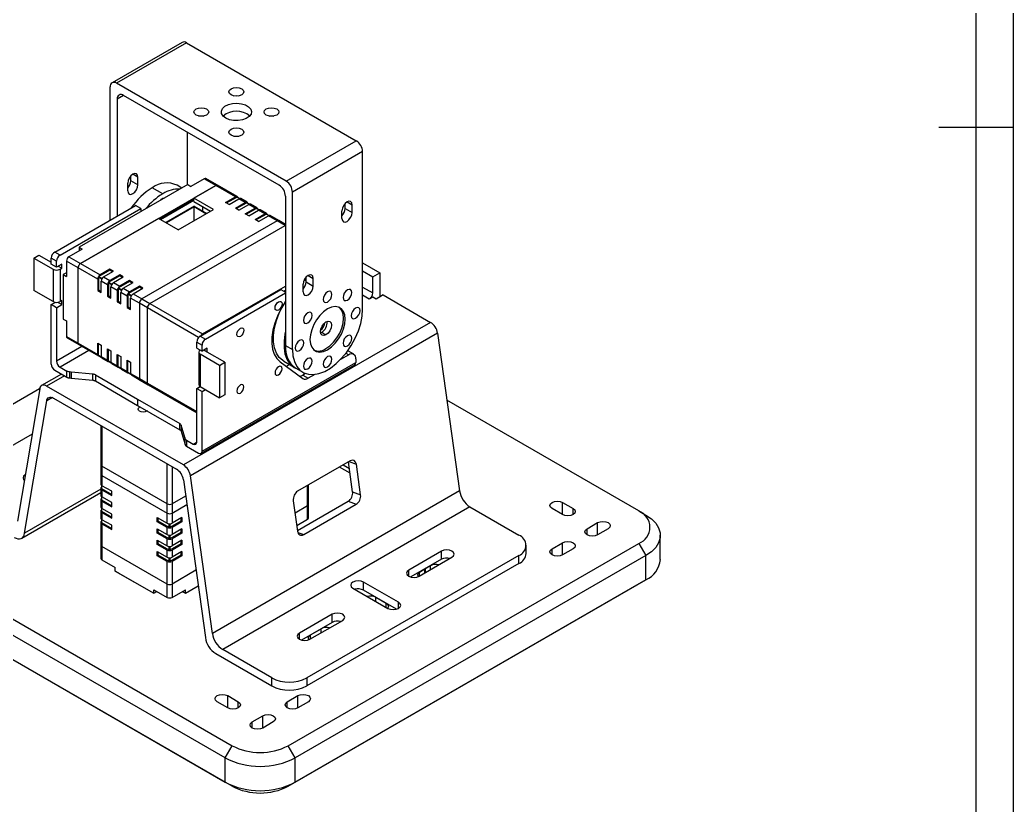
# Model space of a CAD drawing. Header units: inches. Extents: x -38 to 592, y -8 to 438.
# Drawn here: x 392.2 to 592.5, y 78.5 to 236.9 of the extents above; entities that cross this region are included whole.
import ezdxf

# ---------------------------------------------------------------- set-up
doc = ezdxf.new("R2010")
doc.units = ezdxf.units.IN
doc.header["$LTSCALE"] = 1.5
doc.header["$MEASUREMENT"] = 0
for name, color, linetype in [('1轮廓实线层', 7, 'Continuous'), ('2细线层', 4, 'Continuous'), ('图框层', 7, 'Continuous')]:
    doc.layers.add(name, color=color, linetype=linetype)

# ---------------------------------------------------------------- blocks, each defined once
blk = doc.blocks.new('ZwmFrameMain_A3^_^无分区图框^_^landscape')
at = {"layer": '1轮廓实线层'}
for p, q in [((390, 287), (390, 0)), ((395, 143.5), (385, 143.5))]:
    blk.add_line(p, q, dxfattribs=at)
at = {"layer": '2细线层'}
blk.add_line((395, 292), (395, -5), dxfattribs=at)

msp = doc.modelspace()

# ---------------------------------------------------------------- linework, layer by layer
at = {"color": 7, "linetype": 'Continuous', "lineweight": 25}
for p, q in [((424.908, 232.406), (410.763, 224.241)), ((425.808, 232.317), (411.663, 224.152)), ((425.808, 232.317), (460.032, 212.56)), ((410.39, 196.558), (410.39, 223.417)), ((445.887, 204.395), (411.663, 224.152)), ((411.805, 220.967), (411.805, 197.375)), ((444.473, 203.578), (413.077, 221.702)), ((425.949, 203.658), (425.949, 214.272)), ((445.887, 204.395), (460.032, 212.56)), ((461.305, 210.356), (447.16, 202.19)), ((461.305, 178.593), (461.305, 210.356)), ((414.562, 204.473), (414.562, 205.487)), ((415.976, 203.656), (414.562, 204.473)), ((415.976, 203.656), (415.976, 205.208)), ((429.36, 204.892), (426.673, 203.341)), ((431.693, 203.545), (429.36, 204.892)), ((432.043, 203.579), (429.71, 204.927)), ((426.036, 203.708), (404.116, 191.054)), ((404.399, 187.788), (431.693, 203.545)), ((413.926, 202.472), (413.926, 204.024)), ((420.998, 201.861), (418.877, 203.086)), ((424.846, 203.021), (423.876, 203.581)), ((426.036, 203.708), (426.673, 203.341)), ((431.693, 203.545), (427.236, 200.972)), ((435.653, 201.259), (431.693, 203.545)), ((436.003, 201.294), (432.043, 203.579)), ((427.236, 200.718), (420.385, 196.763)), ((420.527, 196.681), (427.236, 200.555)), ((431.196, 198.686), (427.236, 200.972)), ((427.236, 200.31), (427.236, 200.972)), ((433.673, 200.116), (435.653, 201.259)), ((433.85, 200.014), (435.9, 201.198)), ((434.38, 199.708), (436.36, 200.851)), ((436.473, 200.901), (435.95, 201.203)), ((437.633, 200.116), (436.36, 200.851)), ((437.983, 200.151), (436.71, 200.885)), ((445.746, 201.374), (445.746, 171.244)), ((447.16, 170.427), (447.16, 202.19)), ((399.213, 190.106), (415.476, 199.494)), ((400.274, 189.493), (416.537, 198.882)), ((416.537, 198.882), (415.476, 199.494)), ((416.537, 198.882), (416.537, 198.224)), ((427.342, 199.357), (421.617, 196.052)), ((427.342, 199.194), (421.758, 195.97)), ((424.125, 194.604), (431.196, 198.686)), ((427.236, 200.31), (430.623, 198.355)), ((427.342, 199.357), (429.851, 197.909)), ((429.709, 197.828), (427.342, 199.194)), ((427.342, 196.461), (427.342, 199.194)), ((429.077, 198.356), (429.077, 199.247)), ((434.38, 199.708), (433.673, 200.116)), ((435.653, 198.973), (437.633, 200.116)), ((436.36, 198.565), (435.653, 198.973)), ((435.83, 198.871), (437.88, 200.055)), ((436.36, 198.565), (438.34, 199.708)), ((437.633, 197.83), (439.613, 198.973)), ((437.81, 197.728), (439.86, 198.912)), ((438.453, 199.758), (437.93, 200.06)), ((439.613, 198.973), (438.34, 199.708)), ((438.34, 197.422), (440.32, 198.565)), ((439.963, 199.008), (438.69, 199.742)), ((440.433, 198.615), (439.91, 198.917)), ((441.593, 197.83), (440.32, 198.565)), ((441.943, 197.865), (440.67, 198.599)), ((457.133, 196.883), (457.133, 198.435)), ((457.769, 198.883), (457.769, 199.897)), ((457.769, 198.883), (459.183, 198.067)), ((459.183, 198.067), (459.183, 199.618)), ((420.165, 196.89), (404.399, 187.788)), ((444.068, 196.401), (416.773, 180.645)), ((424.125, 194.604), (420.165, 196.89)), ((438.34, 197.422), (437.633, 197.83)), ((439.613, 196.687), (441.593, 197.83)), ((440.32, 196.279), (439.613, 196.687)), ((439.79, 196.585), (441.84, 197.769)), ((440.32, 196.279), (442.3, 197.422)), ((442.413, 197.472), (441.89, 197.774)), ((444.068, 196.401), (442.3, 197.422)), ((444.418, 196.436), (442.65, 197.456)), ((445.694, 195.462), (444.068, 196.401)), ((445.746, 195.669), (444.418, 196.436)), ((418.4, 179.706), (445.694, 195.462)), ((445.694, 195.462), (445.746, 195.489)), ((404.752, 190.686), (402.065, 189.135)), ((404.116, 191.054), (404.752, 190.686)), ((404.116, 191.054), (404.116, 190.319)), ((394.97, 188.881), (396.031, 189.493)), ((394.97, 188.881), (398.859, 186.636)), ((394.97, 188.881), (394.97, 182.348)), ((396.031, 189.493), (398.506, 188.064)), ((399.566, 188.269), (398.506, 188.881)), ((398.506, 187.656), (398.506, 188.881)), ((400.274, 189.493), (399.213, 190.106)), ((402.065, 189.135), (404.399, 187.788)), ((399.566, 187.044), (398.506, 187.656)), ((398.859, 186.636), (398.859, 180.103)), ((399.566, 187.044), (399.566, 188.269)), ((400.627, 187.656), (399.566, 187.044)), ((399.92, 187.248), (400.627, 186.84)), ((400.274, 186.636), (400.627, 186.84)), ((400.274, 186.636), (400.274, 180.103)), ((400.627, 186.84), (400.627, 187.656)), ((403.904, 186.931), (401.57, 188.278)), ((401.57, 188.278), (401.57, 185.175)), ((403.904, 171.743), (403.904, 186.931)), ((407.864, 184.645), (403.904, 186.931)), ((404.399, 187.788), (408.359, 185.502)), ((410.339, 186.441), (408.111, 185.155)), ((410.339, 186.645), (408.359, 185.502)), ((411.046, 186.237), (410.339, 186.645)), ((410.339, 186.441), (410.339, 186.645)), ((410.869, 186.135), (410.339, 186.441)), ((461.305, 187.918), (464.748, 185.931)), ((401.57, 185.91), (400.934, 185.542)), ((400.934, 185.542), (400.934, 176.56)), ((400.934, 185.542), (401.57, 185.175)), ((407.864, 184.645), (407.864, 182.359)), ((408.04, 185.033), (408.04, 182.461)), ((409.066, 185.094), (411.046, 186.237)), ((409.066, 185.094), (410.339, 184.359)), ((412.318, 185.298), (410.091, 184.012)), ((412.318, 185.502), (410.339, 184.359)), ((411.046, 183.951), (413.026, 185.094)), ((413.026, 185.094), (412.318, 185.502)), ((412.318, 185.298), (412.318, 185.502)), ((412.849, 184.992), (412.318, 185.298)), ((414.298, 184.359), (412.318, 183.216)), ((415.005, 183.951), (414.298, 184.359)), ((414.298, 184.155), (414.298, 184.359)), ((449.411, 184.265), (449.918, 184.617)), ((449.599, 184.654), (449.918, 184.838)), ((449.918, 184.062), (449.918, 185.077)), ((451.332, 183.246), (451.332, 184.797)), ((461.305, 186.286), (463.334, 185.114)), ((463.334, 185.114), (464.748, 185.931)), ((463.334, 181.848), (463.334, 185.114)), ((464.748, 185.931), (464.748, 181.032)), ((398.859, 180.103), (394.97, 182.348)), ((408.04, 182.461), (407.864, 182.359)), ((407.864, 182.359), (408.571, 181.95)), ((408.04, 182.461), (408.571, 182.154)), ((408.571, 181.95), (408.571, 184.237)), ((409.844, 183.502), (408.571, 184.237)), ((409.844, 183.502), (409.844, 181.216)), ((410.02, 183.89), (410.02, 181.318)), ((410.551, 180.807), (410.551, 183.094)), ((411.823, 182.359), (410.551, 183.094)), ((411.046, 183.951), (412.318, 183.216)), ((411.823, 182.359), (411.823, 180.073)), ((412, 182.747), (412, 180.175)), ((414.298, 184.155), (412.071, 182.869)), ((413.026, 182.808), (415.005, 183.951)), ((413.026, 182.808), (414.298, 182.073)), ((416.278, 183.012), (414.051, 181.726)), ((414.829, 183.849), (414.298, 184.155)), ((416.278, 183.216), (414.298, 182.073)), ((415.005, 181.665), (416.985, 182.808)), ((416.985, 182.808), (416.278, 183.216)), ((416.278, 183.012), (416.278, 183.216)), ((416.809, 182.706), (416.278, 183.012)), ((428.558, 173.165), (444.821, 182.554)), ((429.006, 173.583), (445.746, 183.246)), ((444.821, 182.554), (445.746, 182.02)), ((445.391, 182.225), (445.746, 182.43)), ((449.281, 182.062), (449.281, 183.614)), ((449.918, 184.062), (451.332, 183.246)), ((400.627, 180.307), (400.274, 180.103)), ((400.627, 179.491), (400.627, 180.307)), ((410.02, 181.318), (409.844, 181.216)), ((409.844, 181.216), (410.551, 180.807)), ((410.02, 181.318), (410.551, 181.011)), ((412.531, 179.664), (412.531, 181.951)), ((413.803, 181.216), (412.531, 181.951)), ((413.803, 181.216), (413.803, 178.93)), ((413.98, 181.604), (413.98, 179.032)), ((416.278, 179.787), (414.51, 180.808)), ((414.51, 178.521), (414.51, 180.808)), ((415.005, 181.665), (416.773, 180.645)), ((416.773, 180.645), (418.4, 179.706)), ((429.618, 172.553), (445.746, 181.863)), ((463.334, 181.032), (462.627, 180.623)), ((464.041, 180.623), (463.334, 181.032)), ((465.455, 181.44), (464.041, 180.623)), ((465.455, 181.44), (475.014, 175.921)), ((398.506, 179.491), (399.308, 179.954)), ((399.566, 178.878), (398.506, 179.491)), ((398.506, 167.488), (398.506, 179.491)), ((399.566, 178.878), (400.627, 179.491)), ((399.566, 178.878), (399.566, 168.1)), ((400.627, 179.491), (399.825, 179.954)), ((412, 180.175), (411.823, 180.073)), ((411.823, 180.073), (412.531, 179.664)), ((412, 180.175), (412.531, 179.869)), ((413.98, 179.032), (413.803, 178.93)), ((413.803, 178.93), (414.51, 178.521)), ((413.98, 179.032), (414.51, 178.726)), ((417.905, 178.848), (416.278, 179.787)), ((416.278, 179.787), (416.278, 164.6)), ((417.905, 163.661), (417.905, 178.848)), ((418.4, 179.706), (429.006, 173.583)), ((400.934, 176.56), (401.57, 176.193)), ((401.57, 176.193), (401.57, 173.09)), ((475.014, 175.921), (425.163, 147.143)), ((401.57, 173.09), (403.904, 171.743)), ((401.715, 172.77), (404.049, 171.423)), ((476.407, 173.766), (426.556, 144.988)), ((428.558, 173.165), (429.618, 172.553)), ((453.03, 173.897), (452.805, 173.794)), ((453.914, 173.387), (453.03, 173.897)), ((476.407, 173.766), (480.849, 141.918)), ((403.904, 171.743), (407.864, 169.457)), ((404.049, 171.423), (408.009, 169.137)), ((407.864, 171.744), (408.571, 171.335)), ((407.864, 169.457), (407.864, 171.744)), ((408.04, 169.273), (408.04, 171.641)), ((408.571, 171.335), (408.571, 169.049)), ((409.844, 170.601), (410.551, 170.192)), ((409.844, 168.314), (409.844, 170.601)), ((410.02, 168.13), (410.02, 170.498)), ((427.851, 171.941), (428.911, 171.328)), ((427.851, 170.716), (427.851, 171.941)), ((427.851, 170.716), (428.911, 170.103)), ((428.511, 170.279), (428.511, 170.334)), ((428.558, 170.307), (428.558, 170.307)), ((428.911, 170.103), (428.911, 171.328)), ((429.972, 170.716), (428.911, 170.103)), ((429.972, 169.899), (429.265, 170.307)), ((429.972, 169.899), (429.972, 170.716)), ((445.746, 171.244), (447.16, 170.427)), ((408.061, 169.228), (408.584, 168.926)), ((408.571, 169.049), (409.844, 168.314)), ((408.716, 168.729), (409.989, 167.994)), ((410.551, 170.192), (410.551, 167.906)), ((411.823, 169.458), (412.531, 169.049)), ((411.823, 167.171), (411.823, 169.458)), ((412, 166.988), (412, 169.356)), ((412.531, 169.049), (412.531, 166.763)), ((413.803, 168.315), (414.51, 167.906)), ((413.803, 166.028), (413.803, 168.315)), ((428.265, 169.899), (428.265, 163.367)), ((428.558, 169.491), (428.558, 162.959)), ((432.447, 167.246), (428.558, 169.491)), ((433.507, 167.858), (429.972, 169.899)), ((458.505, 169.377), (456.823, 168.406)), ((458.444, 170.088), (458.284, 170.155)), ((459.504, 169.476), (458.444, 170.088)), ((459.919, 168.56), (459.919, 167.835)), ((400.274, 166.875), (401.647, 166.082)), ((410.041, 168.085), (410.564, 167.783)), ((410.551, 167.906), (411.823, 167.171)), ((410.696, 167.586), (411.968, 166.851)), ((412.021, 166.942), (412.544, 166.64)), ((412.531, 166.763), (413.803, 166.028)), ((412.676, 166.443), (413.948, 165.708)), ((413.98, 165.845), (413.98, 168.213)), ((414.51, 167.906), (414.51, 165.62)), ((428.704, 149.477), (459.712, 167.377)), ((428.911, 149.935), (459.919, 167.835)), ((432.447, 167.246), (433.507, 167.858)), ((432.447, 167.246), (432.447, 160.714)), ((433.507, 167.858), (433.507, 161.326)), ((444.651, 167.987), (449.225, 164.579)), ((445.379, 168.074), (447.5, 166.85)), ((446.566, 167.389), (445.939, 167.027)), ((446.566, 167.389), (445.939, 167.027)), ((447.818, 166.664), (449.232, 165.848)), ((400.559, 165.486), (396.559, 163.177)), ((399.213, 166.263), (401.647, 164.858)), ((401.647, 164.858), (401.647, 166.082)), ((402.549, 165.887), (402.191, 165.921)), ((402.191, 165.921), (402.191, 164.696)), ((402.191, 164.696), (402.549, 164.662)), ((406.868, 165.475), (402.549, 165.887)), ((402.549, 165.887), (402.549, 164.662)), ((402.549, 164.662), (406.868, 164.25)), ((406.868, 164.25), (406.868, 165.475)), ((407.412, 165.314), (415.925, 160.399)), ((407.412, 165.314), (407.412, 164.089)), ((414.001, 165.799), (414.524, 165.497)), ((414.51, 165.62), (416.278, 164.6)), ((414.655, 165.3), (416.423, 164.279)), ((416.278, 164.6), (417.905, 163.661)), ((416.423, 164.279), (418.05, 163.34)), ((449.811, 165.583), (449.229, 165.247)), ((449.229, 165.247), (450.29, 164.635)), ((451.642, 165.415), (450.29, 164.635)), ((396.163, 162.512), (358.866, 140.981)), ((396.166, 162.531), (391.724, 135.812)), ((425.163, 147.143), (397.559, 163.078)), ((407.412, 164.089), (415.925, 159.174)), ((418.05, 163.34), (427.851, 157.682)), ((427.851, 162.55), (428.558, 162.959)), ((427.851, 162.55), (428.911, 161.938)), ((427.851, 151.772), (427.851, 162.55)), ((428.511, 162.932), (428.511, 162.987)), ((428.558, 162.959), (432.447, 160.714)), ((428.911, 161.938), (429.619, 162.346)), ((398.974, 160.629), (423.749, 146.326)), ((415.925, 160.399), (424.438, 155.485)), ((415.925, 160.399), (415.925, 159.174)), ((428.911, 149.935), (428.911, 161.938)), ((433.507, 161.326), (432.447, 160.714)), ((393.139, 133.363), (397.581, 160.082)), ((415.925, 159.174), (424.438, 154.26)), ((416.325, 158.834), (416.426, 158.885)), ((517.002, 137.863), (478.299, 160.206)), ((408.519, 155.119), (408.519, 147.177)), ((424.438, 154.26), (424.438, 155.485)), ((425.431, 152.677), (424.718, 155.17)), ((424.718, 155.17), (424.718, 153.946)), ((394.645, 153.38), (379.748, 144.781)), ((424.718, 153.946), (425.431, 151.452)), ((425.491, 152.471), (425.431, 152.677)), ((425.431, 152.677), (425.431, 151.452)), ((425.491, 151.246), (425.491, 152.471)), ((425.431, 151.452), (425.491, 151.246)), ((425.77, 152.157), (425.77, 150.932)), ((425.77, 152.157), (427.144, 151.364)), ((425.77, 150.932), (428.204, 149.527)), ((408.519, 147.177), (408.519, 145.299)), ((421.876, 139.299), (408.724, 146.891)), ((408.724, 146.891), (408.724, 145.013)), ((458.802, 147.976), (448.196, 141.853)), ((458.765, 145.504), (456.642, 146.73)), ((458.641, 146.392), (457.35, 147.138)), ((459.289, 141.748), (458.449, 147.772)), ((460.9, 141.153), (460.046, 147.277)), ((393.28, 145.167), (393.251, 145.15)), ((408.519, 145.299), (408.519, 143.258)), ((408.724, 145.013), (421.876, 137.421)), ((408.724, 145.013), (408.724, 142.972)), ((430.998, 113.14), (426.556, 144.988)), ((408.519, 142.441), (408.519, 140.971)), ((408.624, 143.045), (408.624, 142.441)), ((408.653, 142.4), (410.704, 141.216)), ((410.704, 141.829), (408.724, 142.972)), ((425.142, 144.171), (429.584, 112.323)), ((450.365, 139.174), (450.365, 143.106)), ((392.549, 132.393), (408.519, 141.613)), ((408.624, 140.758), (408.624, 140.155)), ((408.724, 142.155), (408.724, 140.686)), ((408.724, 142.155), (410.704, 141.012)), ((410.704, 139.543), (408.724, 140.686)), ((410.704, 141.012), (410.704, 141.829)), ((425.601, 140.878), (422.866, 139.299)), ((480.849, 141.918), (430.998, 113.14)), ((459.289, 141.748), (460.9, 141.153)), ((408.519, 140.155), (408.519, 138.685)), ((408.624, 138.472), (408.624, 137.868)), ((408.653, 140.114), (410.704, 138.93)), ((408.724, 139.869), (408.724, 138.399)), ((408.724, 139.869), (410.704, 138.726)), ((410.704, 137.256), (408.724, 138.399)), ((410.704, 138.726), (410.704, 139.543)), ((421.876, 137.421), (421.876, 139.299)), ((422.866, 139.299), (422.866, 137.421)), ((422.866, 137.421), (425.844, 139.14)), ((482.939, 138.685), (433.088, 109.907)), ((447.318, 139.929), (448.172, 133.806)), ((450.16, 138.888), (447.664, 137.447)), ((448.158, 133.904), (458.411, 139.823)), ((449.416, 133.106), (460.022, 139.229)), ((450.16, 136.193), (450.16, 138.888)), ((450.365, 136.479), (450.365, 139.174)), ((458.411, 139.823), (460.022, 139.229)), ((482.939, 138.685), (492.825, 132.978)), ((501.628, 137.152), (499.507, 138.376)), ((501.628, 139.601), (503.749, 138.376)), ((408.519, 137.868), (408.519, 136.399)), ((408.653, 137.828), (410.704, 136.644)), ((408.724, 137.583), (408.724, 136.113)), ((408.724, 137.583), (410.704, 136.44)), ((410.704, 136.44), (410.704, 137.256)), ((419.896, 136.522), (421.876, 135.379)), ((419.896, 135.706), (419.896, 136.522)), ((420.073, 135.808), (420.073, 136.42)), ((421.876, 135.379), (421.876, 137.421)), ((422.866, 137.421), (422.866, 135.379)), ((424.846, 136.522), (422.866, 135.379)), ((424.669, 136.42), (424.669, 135.808)), ((424.846, 136.522), (424.846, 135.706)), ((517.002, 137.863), (518.416, 137.046)), ((358.866, 134.45), (434.978, 90.511)), ((408.519, 135.582), (408.519, 131.009)), ((408.624, 136.186), (408.624, 135.582)), ((408.653, 135.541), (410.704, 134.357)), ((410.704, 134.97), (408.724, 136.113)), ((408.724, 135.296), (408.724, 130.724)), ((408.724, 135.296), (410.704, 134.153)), ((410.704, 134.153), (410.704, 134.97)), ((420.073, 135.808), (419.896, 135.706)), ((421.876, 134.563), (419.896, 135.706)), ((419.896, 134.236), (421.876, 133.093)), ((419.896, 133.419), (419.896, 134.236)), ((422.3, 134.522), (420.073, 135.808)), ((421.876, 133.093), (421.876, 134.563)), ((424.669, 135.808), (422.442, 134.522)), ((424.846, 135.706), (422.866, 134.563)), ((422.866, 134.563), (422.866, 133.093)), ((424.846, 134.236), (422.866, 133.093)), ((424.669, 135.808), (424.846, 135.706)), ((424.846, 134.236), (424.846, 133.419)), ((448.012, 134.953), (450.16, 136.193)), ((506.578, 134.294), (508.699, 135.519)), ((510.82, 134.294), (508.699, 133.07)), ((420.073, 133.521), (419.896, 133.419)), ((421.876, 132.276), (419.896, 133.419)), ((420.073, 133.521), (420.073, 134.134)), ((422.3, 132.236), (420.073, 133.521)), ((421.876, 130.807), (421.876, 132.276)), ((424.669, 133.521), (422.442, 132.236)), ((424.846, 133.419), (422.866, 132.276)), ((422.866, 132.276), (422.866, 130.807)), ((424.669, 134.134), (424.669, 133.521)), ((424.669, 133.521), (424.846, 133.419)), ((521.345, 128.065), (521.345, 132.964)), ((433.564, 88.062), (357.452, 132)), ((408.519, 131.009), (408.519, 128.315)), ((421.876, 123.131), (408.724, 130.724)), ((408.724, 130.724), (408.724, 128.029)), ((419.896, 131.95), (421.876, 130.807)), ((419.896, 131.133), (419.896, 131.95)), ((420.073, 131.235), (419.896, 131.133)), ((421.876, 129.99), (419.896, 131.133)), ((420.073, 131.235), (420.073, 131.848)), ((422.3, 129.949), (420.073, 131.235)), ((424.669, 131.235), (422.442, 129.949)), ((424.846, 131.95), (422.866, 130.807)), ((424.846, 131.133), (422.866, 129.99)), ((424.669, 131.848), (424.669, 131.235)), ((424.669, 131.235), (424.846, 131.133)), ((424.846, 131.95), (424.846, 131.133)), ((446.292, 90.511), (517.002, 131.332)), ((494.29, 129.304), (494.29, 130.937)), ((499.507, 130.212), (501.628, 131.437)), ((517.002, 131.332), (518.416, 128.882)), ((419.896, 129.663), (421.876, 128.52)), ((419.896, 128.847), (419.896, 129.663)), ((420.073, 128.949), (419.896, 128.847)), ((421.876, 127.704), (419.896, 128.847)), ((420.073, 128.949), (420.073, 129.561)), ((422.3, 127.663), (420.073, 128.949)), ((421.876, 128.52), (421.876, 129.99)), ((424.669, 128.949), (422.442, 127.663)), ((422.866, 129.99), (422.866, 128.52)), ((424.846, 129.663), (422.866, 128.52)), ((424.846, 128.847), (422.866, 127.704)), ((424.669, 129.561), (424.669, 128.949)), ((424.669, 128.949), (424.846, 128.847)), ((424.846, 129.663), (424.846, 128.847)), ((518.416, 128.882), (447.706, 88.062)), ((492.825, 128.896), (450.045, 104.199)), ((477.202, 129.751), (470.604, 125.943)), ((472.726, 124.718), (479.323, 128.526)), ((477.202, 128.118), (477.202, 129.751)), ((492.825, 127.263), (492.825, 128.896)), ((503.749, 130.212), (501.628, 128.988)), ((518.416, 123.983), (518.416, 128.882)), ((357.452, 127.101), (433.564, 83.163)), ((434.978, 82.346), (358.866, 126.284)), ((408.724, 128.029), (411.411, 126.478)), ((411.411, 125.743), (411.411, 126.478)), ((421.876, 123.131), (421.876, 127.704)), ((422.866, 127.704), (422.866, 123.131)), ((492.825, 127.263), (450.045, 102.566)), ((477.202, 128.118), (471.019, 124.549)), ((473.959, 126.244), (474.962, 126.825)), ((473.959, 125.43), (473.959, 126.244)), ((411.411, 125.743), (419.189, 121.253)), ((412.118, 125.335), (411.411, 125.743)), ((412.118, 125.335), (419.189, 121.253)), ((427.688, 125.915), (422.866, 123.131)), ((472.765, 125.553), (473.847, 126.18)), ((472.765, 124.741), (472.765, 125.553)), ((473.847, 125.365), (473.847, 126.18)), ((421.876, 120.437), (421.876, 123.131)), ((422.866, 123.131), (422.866, 120.437)), ((425.553, 121.253), (428.131, 122.741)), ((425.553, 121.253), (428.131, 122.741)), ((517.002, 123.166), (446.292, 82.346)), ((447.706, 83.163), (518.416, 123.983)), ((459.347, 122.301), (466.418, 118.219)), ((468.539, 119.444), (461.468, 123.526)), ((461.468, 121.893), (461.468, 123.526)), ((518.416, 123.983), (517.002, 123.166)), ((419.189, 121.988), (421.876, 120.437)), ((419.189, 121.253), (419.189, 121.988)), ((419.189, 121.253), (419.825, 121.62)), ((419.189, 121.253), (419.826, 121.62)), ((419.189, 121.253), (419.189, 121.253)), ((422.866, 120.437), (425.553, 121.988)), ((424.916, 121.62), (425.553, 121.253)), ((424.916, 121.62), (425.553, 121.253)), ((425.553, 121.253), (425.553, 121.988)), ((425.553, 121.253), (425.553, 121.253)), ((468.125, 118.05), (461.468, 121.893)), ((463.943, 120.464), (466.065, 119.239)), ((455.161, 117.027), (448.564, 113.219)), ((455.161, 115.394), (455.161, 117.027)), ((455.161, 115.394), (448.978, 111.825)), ((450.685, 111.994), (457.282, 115.803)), ((450.802, 112.878), (452.923, 114.102)), ((431.673, 109.09), (442.974, 102.566)), ((442.974, 104.199), (433.088, 109.907)), ((442.974, 102.566), (442.974, 104.199)), ((450.045, 104.199), (450.045, 102.566)), ((434.089, 100.611), (436.21, 99.387)), ((446.109, 99.387), (448.231, 100.611)), ((434.089, 98.162), (431.967, 99.387)), ((450.352, 99.387), (448.231, 98.162)), ((439.038, 95.305), (441.16, 96.529)), ((443.281, 95.305), (441.16, 94.08)), ((433.564, 88.062), (434.978, 90.511)), ((447.706, 88.062), (446.292, 90.511)), ((433.564, 83.163), (433.564, 88.062)), ((447.706, 83.163), (447.706, 88.062)), ((434.978, 82.346), (433.564, 83.163)), ((446.292, 82.346), (447.706, 83.163))]:
    msp.add_line(p, q, dxfattribs=at)
at = {"color": 1, "linetype": 'Continuous', "lineweight": 25}
for p, q in [((413.078, 221.702), (411.805, 220.967)), ((415.976, 205.208), (414.951, 205.8)), ((436.437, 200.888), (435.9, 201.198)), ((438.417, 199.745), (437.88, 200.055)), ((440.397, 198.602), (439.86, 198.912)), ((458.158, 200.21), (459.183, 199.618)), ((442.376, 197.459), (441.84, 197.769)), ((445.746, 195.432), (445.694, 195.462)), ((408.682, 184.662), (408.04, 185.033)), ((408.111, 185.155), (408.753, 184.785)), ((450.306, 185.389), (451.332, 184.797)), ((410.662, 183.519), (410.02, 183.89)), ((410.091, 184.012), (410.733, 183.642)), ((412.642, 182.376), (412, 182.747)), ((412.071, 182.869), (412.713, 182.499)), ((461.305, 183.02), (463.334, 181.848)), ((414.622, 181.233), (413.98, 181.604)), ((414.051, 181.726), (414.693, 181.356)), ((462.627, 180.623), (461.305, 181.387)), ((428.233, 172.886), (417.905, 178.848)), ((429.006, 173.583), (429.075, 173.464)), ((404.685, 171.055), (399.566, 168.1)), ((406.1, 170.239), (400.274, 166.875)), ((408.04, 169.273), (408.577, 168.964)), ((457.944, 169.701), (458.505, 169.377)), ((410.02, 168.13), (410.557, 167.821)), ((412, 166.988), (412.537, 166.678)), ((401.144, 165.148), (397.559, 163.078)), ((413.98, 165.845), (414.516, 165.535)), ((417.905, 163.661), (427.851, 157.919)), ((398.73, 160.745), (397.581, 160.082)), ((408.724, 155), (408.724, 146.891)), ((427.144, 151.364), (427.851, 151.772)), ((421.876, 139.299), (421.876, 147.408)), ((422.866, 146.836), (422.866, 139.299)), ((458.547, 147.829), (460.046, 147.277)), ((393.251, 144.993), (393.251, 145.15)), ((408.519, 142.241), (393.139, 133.363)), ((408.653, 143.02), (408.653, 142.4)), ((450.16, 138.888), (450.16, 142.988)), ((408.653, 140.733), (408.653, 140.114)), ((408.653, 138.447), (408.653, 137.828)), ((501.628, 137.152), (501.628, 139.601)), ((503.749, 137.152), (503.749, 138.376)), ((408.653, 136.161), (408.653, 135.541)), ((422.3, 134.522), (422.3, 135.263)), ((422.442, 135.263), (422.442, 134.522)), ((506.578, 133.07), (506.578, 134.294)), ((508.699, 133.07), (508.699, 135.519)), ((422.3, 132.236), (422.3, 132.977)), ((422.442, 132.977), (422.442, 132.236)), ((448.235, 133.542), (449.416, 133.106)), ((422.3, 129.949), (422.3, 130.69)), ((422.442, 130.69), (422.442, 129.949)), ((501.628, 128.988), (501.628, 131.437)), ((422.3, 127.663), (422.3, 128.404)), ((422.442, 128.404), (422.442, 127.663)), ((499.507, 128.988), (499.507, 130.212)), ((474.962, 126.009), (474.962, 126.825)), ((470.604, 124.718), (470.604, 125.943)), ((463.943, 119.648), (463.943, 120.464)), ((466.065, 118.423), (466.065, 119.239)), ((468.539, 118.219), (468.539, 119.444)), ((448.564, 111.994), (448.564, 113.219)), ((450.802, 112.061), (450.802, 112.878)), ((452.923, 113.286), (452.923, 114.102)), ((434.089, 98.162), (434.089, 100.611)), ((448.231, 98.162), (448.231, 100.611)), ((436.21, 98.162), (436.21, 99.387)), ((446.109, 98.162), (446.109, 99.387)), ((441.16, 94.08), (441.16, 96.529)), ((439.038, 94.08), (439.038, 95.305))]:
    msp.add_line(p, q, dxfattribs=at)
at = {"color": 7, "linetype": 'Continuous', "lineweight": 25, "flags": 128}
for points in [[(434.787, 221.826), (434.462, 222.107), (434.347, 222.438), (434.462, 222.769), (434.787, 223.05), (435.273, 223.238), (435.847, 223.304), (436.421, 223.238), (436.908, 223.05), (437.233, 222.769), (437.347, 222.438), (437.233, 222.107), (436.908, 221.826), (436.421, 221.638), (435.847, 221.572), (435.273, 221.638), (434.787, 221.826)], [(435.348, 221.622), (435.847, 221.671), (436.347, 221.622)], [(427.716, 217.744), (427.391, 218.025), (427.276, 218.356), (427.391, 218.687), (427.716, 218.968), (428.202, 219.156), (428.776, 219.222), (429.35, 219.156), (429.837, 218.968), (430.162, 218.687), (430.276, 218.356), (430.162, 218.025), (429.837, 217.744), (429.35, 217.556), (428.776, 217.49), (428.202, 217.556), (427.716, 217.744)], [(433.691, 217.111), (433.151, 217.533), (432.851, 218.029), (432.817, 218.553), (433.052, 219.06), (433.536, 219.505), (434.225, 219.847), (435.058, 220.057), (435.961, 220.116), (436.855, 220.018), (437.659, 219.773), (438.301, 219.402), (438.726, 218.938), (438.895, 218.422), (438.793, 217.9), (438.43, 217.419), (437.837, 217.021), (437.067, 216.742), (436.189, 216.606), (435.28, 216.626), (434.422, 216.799), (433.691, 217.111)], [(441.858, 217.744), (441.533, 218.025), (441.418, 218.356), (441.533, 218.687), (441.858, 218.968), (442.344, 219.156), (442.918, 219.222), (443.493, 219.156), (443.979, 218.968), (444.304, 218.687), (444.418, 218.356), (444.304, 218.025), (443.979, 217.744), (443.493, 217.556), (442.918, 217.49), (442.344, 217.556), (441.858, 217.744)], [(428.277, 217.539), (428.776, 217.589), (429.276, 217.539)], [(442.419, 217.539), (442.918, 217.589), (443.418, 217.539)], [(434.787, 213.662), (434.462, 213.943), (434.347, 214.274), (434.462, 214.605), (434.787, 214.886), (435.273, 215.074), (435.847, 215.14), (436.421, 215.074), (436.908, 214.886), (437.233, 214.605), (437.347, 214.274), (437.233, 213.943), (436.908, 213.662), (436.421, 213.474), (435.847, 213.408), (435.273, 213.474), (434.787, 213.662)], [(435.348, 213.457), (435.847, 213.507), (436.347, 213.457)], [(415.976, 205.208), (415.898, 205.616), (415.676, 205.872), (415.344, 205.936), (414.951, 205.8), (414.559, 205.483), (414.226, 205.034), (414.004, 204.522), (413.926, 204.024)], [(413.926, 202.472), (414.004, 202.064), (414.226, 201.809), (414.559, 201.744), (414.951, 201.88), (415.344, 202.197), (415.676, 202.646), (415.898, 203.158), (415.976, 203.656)], [(420.598, 200.569), (420.755, 200.766), (420.998, 200.963)], [(420.998, 200.963), (421.242, 201.047), (421.398, 201.03)], [(435.653, 201.259), (435.75, 201.304), (435.842, 201.325), (435.928, 201.321), (436.003, 201.293), (436.065, 201.242), (436.11, 201.17), (436.135, 201.096)], [(459.183, 199.618), (459.105, 200.026), (458.883, 200.282), (458.55, 200.347), (458.158, 200.21), (457.766, 199.894), (457.433, 199.445), (457.211, 198.933), (457.133, 198.435)], [(437.633, 200.116), (437.729, 200.161), (437.822, 200.182), (437.908, 200.178), (437.983, 200.151), (438.044, 200.099), (438.09, 200.027), (438.115, 199.953)], [(439.613, 198.973), (439.709, 199.018), (439.802, 199.039), (439.888, 199.035), (439.963, 199.008), (440.024, 198.956), (440.07, 198.884), (440.095, 198.81)], [(441.593, 197.83), (441.689, 197.875), (441.782, 197.896), (441.868, 197.892), (441.943, 197.865), (442.004, 197.814), (442.05, 197.741), (442.075, 197.667)], [(457.133, 196.883), (457.211, 196.475), (457.433, 196.219), (457.766, 196.155), (458.158, 196.291), (458.55, 196.608), (458.883, 197.056), (459.105, 197.569), (459.183, 198.067)], [(451.332, 184.797), (451.254, 185.206), (451.032, 185.461), (450.699, 185.526), (450.307, 185.39), (449.914, 185.073), (449.582, 184.624), (449.359, 184.112), (449.281, 183.614)], [(449.281, 182.062), (449.359, 181.654), (449.582, 181.398), (449.914, 181.334), (450.307, 181.47), (450.699, 181.787), (451.032, 182.235), (451.254, 182.748), (451.332, 183.246)], [(457.348, 180.928), (457.416, 180.576), (457.607, 180.356), (457.894, 180.3), (458.232, 180.417), (458.57, 180.69), (458.857, 181.077), (459.049, 181.519), (459.116, 181.948), (459.049, 182.3), (458.857, 182.521), (458.57, 182.576), (458.232, 182.459), (457.894, 182.186), (457.607, 181.799), (457.416, 181.357), (457.348, 180.928)], [(453.348, 180.532), (453.416, 180.18), (453.607, 179.96), (453.894, 179.904), (454.232, 180.022), (454.57, 180.295), (454.857, 180.681), (455.049, 181.123), (455.116, 181.553), (455.049, 181.904), (454.857, 182.125), (454.57, 182.181), (454.232, 182.063), (453.894, 181.79), (453.607, 181.403), (453.416, 180.961), (453.348, 180.532)], [(445.608, 179.918), (444.791, 178.583), (444.105, 177.183), (443.571, 175.754), (443.2, 174.335), (443.004, 172.963), (442.987, 171.675), (443.149, 170.504), (443.488, 169.482), (443.993, 168.635), (444.651, 167.987)], [(445.379, 168.074), (445.176, 168.201), (444.459, 168.851), (443.903, 169.716), (443.524, 170.773), (443.332, 171.992), (443.332, 173.341), (443.524, 174.782), (443.903, 176.276), (444.459, 177.783), (445.106, 179.132)], [(444.339, 180.042), (444.61, 180.136), (444.839, 180.092), (444.993, 179.915), (445.046, 179.634), (444.993, 179.29), (444.839, 178.937), (444.61, 178.627), (444.339, 178.409), (444.069, 178.315), (443.839, 178.36), (443.686, 178.536), (443.632, 178.817), (443.686, 179.161), (443.839, 179.514), (444.069, 179.824), (444.339, 180.042)], [(447.16, 170.427), (447.256, 169.139), (447.543, 167.997), (448.012, 167.032), (448.651, 166.272), (449.442, 165.736), (450.364, 165.44), (451.391, 165.391), (452.496, 165.591), (453.648, 166.034), (454.816, 166.708), (455.968, 167.595), (457.073, 168.671), (458.1, 169.906), (459.022, 171.267), (459.813, 172.716), (460.452, 174.214), (460.921, 175.72), (461.208, 177.193), (461.305, 178.593)], [(450.679, 172.459), (450.768, 171.597), (451.031, 170.882), (451.454, 170.348), (452.017, 170.023), (452.691, 169.923), (453.442, 170.053), (454.232, 170.407), (455.023, 170.966), (455.774, 171.703), (456.448, 172.581), (457.01, 173.555), (457.434, 174.578), (457.696, 175.597), (457.785, 176.561), (457.696, 177.423), (457.434, 178.138), (457.01, 178.672), (456.448, 178.997), (455.774, 179.097), (455.023, 178.967), (454.232, 178.613), (453.442, 178.054), (452.691, 177.317), (452.017, 176.439), (451.454, 175.465), (451.031, 174.442), (450.768, 173.423), (450.679, 172.459)], [(453.914, 170.611), (454.701, 171.167), (455.448, 171.901), (456.118, 172.774), (456.678, 173.744), (457.099, 174.761), (457.361, 175.775), (457.45, 176.735), (457.361, 177.592), (457.099, 178.304), (456.678, 178.835), (456.474, 178.988)], [(459.005, 177.265), (459.072, 176.914), (459.264, 176.693), (459.551, 176.637), (459.889, 176.755), (460.227, 177.028), (460.514, 177.415), (460.706, 177.856), (460.773, 178.286), (460.706, 178.638), (460.514, 178.858), (460.227, 178.914), (459.889, 178.796), (459.551, 178.523), (459.264, 178.137), (459.072, 177.695), (459.005, 177.265)], [(449.348, 176.31), (449.416, 175.958), (449.607, 175.737), (449.894, 175.682), (450.232, 175.799), (450.57, 176.072), (450.857, 176.459), (451.049, 176.901), (451.116, 177.33), (451.049, 177.682), (450.857, 177.902), (450.57, 177.958), (450.232, 177.841), (449.894, 177.568), (449.607, 177.181), (449.416, 176.739), (449.348, 176.31)], [(436.643, 174.725), (436.913, 174.819), (437.143, 174.775), (437.296, 174.598), (437.35, 174.317), (437.296, 173.973), (437.143, 173.62), (436.913, 173.311), (436.643, 173.092), (436.372, 172.998), (436.143, 173.043), (435.99, 173.219), (435.936, 173.501), (435.99, 173.844), (436.143, 174.198), (436.372, 174.507), (436.643, 174.725)], [(453.914, 173.387), (453.481, 173.237), (453.114, 173.308), (452.869, 173.59), (452.783, 174.041), (452.869, 174.59), (453.114, 175.156), (453.481, 175.651), (453.914, 176)], [(453.914, 176), (454.347, 176.151), (454.714, 176.079), (454.959, 175.797), (455.045, 175.347), (454.959, 174.797), (454.714, 174.232), (454.347, 173.737), (453.914, 173.387)], [(445.746, 174.028), (445.645, 173.557), (445.453, 172.116), (445.453, 170.768), (445.645, 169.548), (446.024, 168.492), (446.58, 167.627), (447.297, 166.977), (447.648, 166.769)], [(447.691, 170.734), (447.759, 170.382), (447.95, 170.162), (448.237, 170.106), (448.575, 170.224), (448.914, 170.497), (449.2, 170.883), (449.392, 171.325), (449.459, 171.755), (449.392, 172.106), (449.2, 172.327), (448.914, 172.383), (448.575, 172.265), (448.237, 171.992), (447.95, 171.605), (447.759, 171.164), (447.691, 170.734)], [(457.348, 171.69), (457.416, 171.338), (457.607, 171.118), (457.894, 171.062), (458.232, 171.179), (458.57, 171.452), (458.857, 171.839), (459.049, 172.281), (459.116, 172.71), (459.049, 173.062), (458.857, 173.283), (458.57, 173.338), (458.232, 173.221), (457.894, 172.948), (457.607, 172.561), (457.416, 172.119), (457.348, 171.69)], [(408.246, 169.121), (408.169, 169.106), (408.084, 169.109), (408.009, 169.137), (407.947, 169.188), (407.901, 169.26), (407.873, 169.351), (407.864, 169.457)], [(410.225, 167.978), (410.149, 167.963), (410.064, 167.966), (409.989, 167.994), (409.927, 168.045), (409.881, 168.117), (409.853, 168.208), (409.844, 168.314)], [(449.348, 167.072), (449.416, 166.72), (449.607, 166.499), (449.894, 166.444), (450.232, 166.561), (450.57, 166.834), (450.857, 167.221), (451.049, 167.663), (451.116, 168.092), (451.049, 168.444), (450.857, 168.664), (450.57, 168.72), (450.232, 168.602), (449.894, 168.329), (449.607, 167.943), (449.416, 167.501), (449.348, 167.072)], [(453.348, 167.467), (453.416, 167.116), (453.607, 166.895), (453.894, 166.839), (454.232, 166.957), (454.57, 167.23), (454.857, 167.617), (455.049, 168.058), (455.116, 168.488), (455.049, 168.84), (454.857, 169.06), (454.57, 169.116), (454.232, 168.998), (453.894, 168.725), (453.607, 168.339), (453.416, 167.897), (453.348, 167.467)], [(412.205, 166.835), (412.129, 166.82), (412.043, 166.823), (411.968, 166.851), (411.907, 166.902), (411.861, 166.974), (411.833, 167.065), (411.823, 167.171)], [(444.339, 166.977), (444.069, 166.759), (443.839, 166.45), (443.686, 166.096), (443.632, 165.753), (443.686, 165.471), (443.839, 165.295), (444.069, 165.25), (444.339, 165.344), (444.61, 165.563), (444.839, 165.872), (444.993, 166.226), (445.046, 166.569), (444.993, 166.851), (444.839, 167.027), (444.61, 167.072), (444.339, 166.977)], [(414.185, 165.692), (414.109, 165.677), (414.023, 165.68), (413.948, 165.708), (413.887, 165.759), (413.841, 165.831), (413.813, 165.922), (413.803, 166.028)], [(397.559, 163.078), (397.314, 163.195), (397.075, 163.259), (396.852, 163.268), (396.65, 163.221), (396.475, 163.12), (396.334, 162.968), (396.23, 162.77), (396.166, 162.531)], [(436.643, 163.294), (436.372, 163.075), (436.143, 162.766), (435.99, 162.413), (435.936, 162.069), (435.99, 161.788), (436.143, 161.611), (436.372, 161.567), (436.643, 161.661), (436.913, 161.879), (437.143, 162.189), (437.296, 162.542), (437.35, 162.885), (437.296, 163.167), (437.143, 163.343), (436.913, 163.388), (436.643, 163.294)], [(397.581, 160.082), (397.644, 160.32), (397.748, 160.519), (397.89, 160.67), (398.064, 160.771), (398.266, 160.818), (398.49, 160.81), (398.728, 160.746), (398.974, 160.629)], [(417.899, 158.035), (417.81, 157.976), (417.469, 157.845), (417.068, 157.799), (416.666, 157.845), (416.325, 157.976), (416.098, 158.173), (416.018, 158.405), (416.098, 158.637), (416.325, 158.834), (416.325, 158.834)], [(393.251, 145.15), (392.926, 144.869), (392.811, 144.538), (392.926, 144.207), (393.091, 144.034)], [(408.624, 142.654), (408.572, 142.596), (408.532, 142.52), (408.519, 142.441), (408.532, 142.362), (408.572, 142.286), (408.637, 142.217), (408.724, 142.155)], [(408.624, 140.368), (408.572, 140.309), (408.532, 140.234), (408.519, 140.155), (408.532, 140.076), (408.572, 140), (408.637, 139.93), (408.724, 139.869)], [(499.507, 138.376), (499.182, 138.657), (499.067, 138.989), (499.182, 139.32), (499.507, 139.601), (499.993, 139.789), (500.567, 139.855), (501.141, 139.789), (501.628, 139.601)], [(503.749, 138.376), (504.074, 138.095), (504.189, 137.764), (504.074, 137.433), (503.749, 137.152), (503.263, 136.964), (502.689, 136.898), (502.115, 136.964), (501.628, 137.152)], [(408.624, 138.081), (408.572, 138.023), (408.532, 137.947), (408.519, 137.868), (408.532, 137.79), (408.572, 137.714), (408.637, 137.644), (408.724, 137.583)], [(518.416, 137.046), (519.537, 136.275), (520.408, 135.404), (521.005, 134.458), (521.307, 133.467), (521.307, 132.461), (521.005, 131.47), (520.408, 130.524), (519.537, 129.653), (518.416, 128.882)], [(408.624, 135.795), (408.572, 135.737), (408.532, 135.661), (408.519, 135.582), (408.532, 135.503), (408.572, 135.427), (408.637, 135.358), (408.724, 135.296)], [(508.699, 133.07), (508.212, 132.882), (507.638, 132.816), (507.064, 132.882), (506.578, 133.07), (506.253, 133.351), (506.138, 133.682), (506.253, 134.013), (506.578, 134.294)], [(508.699, 135.519), (509.186, 135.707), (509.76, 135.772), (510.334, 135.707), (510.82, 135.519), (511.146, 135.238), (511.26, 134.907), (511.146, 134.575), (510.82, 134.294)], [(391.049, 132.542), (391.418, 132.366), (391.775, 132.271), (392.111, 132.258), (392.414, 132.328), (392.675, 132.48), (392.887, 132.708), (393.043, 133.005), (393.139, 133.363)], [(501.628, 131.437), (502.115, 131.625), (502.689, 131.69), (503.263, 131.625), (503.749, 131.437), (504.074, 131.156), (504.189, 130.825), (504.074, 130.493), (503.749, 130.212)], [(479.323, 128.526), (479.648, 128.807), (479.762, 129.139), (479.648, 129.47), (479.323, 129.751), (478.836, 129.939), (478.262, 130.005), (477.688, 129.939), (477.202, 129.751)], [(501.628, 128.988), (501.141, 128.8), (500.567, 128.734), (499.993, 128.8), (499.507, 128.988), (499.182, 129.269), (499.067, 129.6), (499.182, 129.931), (499.507, 130.212)], [(470.604, 125.943), (470.279, 125.662), (470.165, 125.33), (470.279, 124.999), (470.604, 124.718), (471.091, 124.53), (471.665, 124.464), (472.239, 124.53), (472.726, 124.718)], [(472.54, 124.627), (472.405, 124.94), (472.482, 125.267), (472.765, 125.553)], [(461.468, 123.526), (460.982, 123.714), (460.408, 123.779), (459.834, 123.714), (459.347, 123.526), (459.022, 123.245), (458.908, 122.914), (459.022, 122.582), (459.347, 122.301)], [(466.065, 119.239), (466.39, 118.959), (466.504, 118.627), (466.39, 118.296), (466.358, 118.254)], [(466.418, 118.219), (466.905, 118.031), (467.479, 117.966), (468.053, 118.031), (468.539, 118.219), (468.865, 118.5), (468.979, 118.831), (468.865, 119.163), (468.539, 119.444)], [(457.282, 115.803), (457.607, 116.083), (457.721, 116.415), (457.607, 116.746), (457.282, 117.027), (456.796, 117.215), (456.221, 117.281), (455.647, 117.215), (455.161, 117.027)], [(448.564, 113.219), (448.239, 112.938), (448.124, 112.606), (448.239, 112.275), (448.564, 111.994), (449.05, 111.806), (449.624, 111.74), (450.198, 111.806), (450.685, 111.994)], [(450.5, 111.903), (450.476, 111.934), (450.362, 112.265), (450.476, 112.597), (450.802, 112.878)], [(431.967, 99.387), (431.642, 99.668), (431.528, 99.999), (431.642, 100.33), (431.967, 100.611), (432.454, 100.799), (433.028, 100.865), (433.602, 100.799), (434.089, 100.611)], [(448.231, 100.611), (448.717, 100.799), (449.291, 100.865), (449.865, 100.799), (450.352, 100.611), (450.677, 100.33), (450.791, 99.999), (450.677, 99.668), (450.352, 99.387)], [(436.21, 99.387), (436.535, 99.106), (436.649, 98.774), (436.535, 98.443), (436.21, 98.162), (435.723, 97.974), (435.149, 97.908), (434.575, 97.974), (434.089, 98.162)], [(448.231, 98.162), (447.744, 97.974), (447.17, 97.908), (446.596, 97.974), (446.109, 98.162), (445.784, 98.443), (445.67, 98.774), (445.784, 99.106), (446.109, 99.387)], [(441.16, 96.529), (441.646, 96.717), (442.22, 96.783), (442.794, 96.717), (443.281, 96.529), (443.606, 96.248), (443.72, 95.917), (443.606, 95.586), (443.281, 95.305)], [(441.16, 94.08), (440.673, 93.892), (440.099, 93.826), (439.525, 93.892), (439.038, 94.08), (438.713, 94.361), (438.599, 94.692), (438.713, 95.024), (439.038, 95.305)]]:
    msp.add_lwpolyline(points, dxfattribs=at)
at = {"color": 7, "linetype": 'Continuous', "lineweight": 25}
for centre, radius, start, end in [((425.28, 231.581), 0.905, 54.38242, 114.30712), ((411.166, 223.543), 0.786, 50.79671, 189.21404), ((412.58, 221.093), 0.786, 50.79671, 189.21404), ((435.847, 214.35), 4.18, 49.72846, 130.27154), ((458.541, 210.23), 2.766, 2.60548, 57.39452), ((412.279, 204.596), 2.287, 316.07233, 356.90697), ((429.565, 204.606), 0.352, 65.69288, 125.61758), ((444.397, 202.064), 2.766, 2.60548, 57.39452), ((426.065, 191.37), 13.745, 121.53143, 146.22289), ((421.796, 199.099), 4.941, 65.0996, 126.21086), ((424.232, 196.874), 5.943, 87.56359, 122.95916), ((431.898, 203.259), 0.352, 65.69288, 125.61758), ((442.982, 201.248), 2.766, 2.60548, 57.39452), ((427.9, 190.519), 13.277, 121.32295, 141.48428), ((435.93, 201.157), 0.0503, 65.68605, 125.61817), ((436.565, 200.564), 0.352, 65.69288, 125.61758), ((437.91, 200.014), 0.0503, 65.68605, 125.61817), ((438.545, 199.421), 0.352, 65.69288, 125.61758), ((439.89, 198.871), 0.0503, 65.68605, 125.61817), ((440.525, 198.278), 0.352, 65.69288, 125.61758), ((455.486, 199.007), 2.287, 316.07233, 356.90697), ((441.869, 197.728), 0.0503, 65.68605, 125.61817), ((442.505, 197.136), 0.352, 65.69288, 125.61758), ((444.273, 196.115), 0.352, 65.69288, 125.61758), ((400.041, 188.811), 1.537, 122.60548, 177.39452), ((401.102, 188.199), 1.537, 122.60548, 177.39452), ((402.645, 188.229), 1.076, 122.60548, 177.39452), ((399.566, 188), 1.537, 242.60967, 297.39033), ((404.979, 186.882), 1.076, 122.60548, 177.39452), ((408.938, 184.596), 1.076, 122.60548, 177.39452), ((408.194, 185.026), 0.154, 122.60548, 177.39452), ((409.645, 184.188), 1.076, 122.60548, 177.39452), ((410.918, 183.453), 1.076, 122.60548, 177.39452), ((410.174, 183.883), 0.154, 122.60548, 177.39452), ((411.625, 183.045), 1.076, 122.60548, 177.39452), ((412.898, 182.31), 1.076, 122.60548, 177.39452), ((412.154, 182.74), 0.154, 122.60548, 177.39452), ((413.605, 181.902), 1.076, 122.60548, 177.39452), ((447.634, 184.186), 2.287, 316.07233, 356.90697), ((414.878, 181.167), 1.076, 122.60548, 177.39452), ((414.134, 181.597), 0.154, 122.60548, 177.39452), ((415.585, 180.759), 1.076, 122.60548, 177.39452), ((417.353, 179.738), 1.076, 122.60548, 177.39452), ((461.798, 181.918), 1.537, 302.60548, 357.39452), ((399.566, 181.468), 1.537, 242.60967, 297.39033), ((418.979, 178.799), 1.076, 122.60548, 177.39452), ((444.181, 180.886), 1.724, 325.81741, 335.11649), ((451.683, 175.981), 1.987, 304.55582, 355.44955), ((451.834, 175.88), 2.315, 301.09462, 5.54504), ((473.315, 173.295), 3.128, 8.65206, 57.09408), ((401.903, 173.048), 0.336, 172.74417, 235.94365), ((429.386, 171.871), 1.537, 122.60548, 177.39452), ((430.447, 171.258), 1.537, 122.60548, 177.39452), ((404.237, 171.701), 0.336, 172.74417, 235.94365), ((404.247, 171.705), 0.345, 173.70115, 234.98667), ((428.713, 169.899), 0.437, 110.78342, 249.21658), ((450.66, 170.709), 4.943, 173.78555, 234.90227), ((452.447, 172.615), 2.483, 246.96399, 306.19568), ((408.091, 169.269), 0.0503, 174.37962, 234.30196), ((408.904, 169.007), 0.336, 172.74417, 235.94365), ((459.057, 168.7), 0.873, 350.78596, 129.20329), ((400.041, 167.557), 1.537, 182.60548, 237.39452), ((401.102, 168.17), 1.537, 182.60548, 237.39452), ((410.07, 168.126), 0.0503, 174.37962, 234.30196), ((410.884, 167.864), 0.336, 172.74417, 235.94365), ((412.05, 166.983), 0.0503, 174.37962, 234.30196), ((412.864, 166.721), 0.336, 172.74417, 235.94365), ((459.443, 167.775), 0.48, 304.05635, 7.25583), ((414.03, 165.84), 0.0503, 174.37962, 234.30196), ((414.843, 165.578), 0.336, 172.74417, 235.94365), ((416.611, 164.557), 0.336, 172.74417, 235.94365), ((416.621, 164.562), 0.345, 173.70115, 234.98667), ((448.555, 166.328), 1.274, 271.39761, 301.95527), ((449.715, 165.409), 0.964, 239.42462, 306.59834), ((418.238, 163.618), 0.336, 172.74417, 235.94365), ((418.248, 163.623), 0.345, 173.70115, 234.98667), ((428.765, 163.417), 0.503, 185.6948, 245.62534), ((427.42, 151.702), 0.437, 230.79671, 9.21404), ((428.48, 149.865), 0.437, 230.79671, 9.21404), ((408.869, 147.212), 0.352, 185.6948, 245.62534), ((422.05, 143.7), 3.128, 8.65206, 57.09408), ((423.464, 144.517), 3.128, 8.65206, 57.09408), ((408.869, 145.334), 0.352, 185.6948, 245.62534), ((408.869, 143.293), 0.352, 185.6948, 245.62534), ((408.674, 142.446), 0.0503, 185.6948, 245.62534), ((408.869, 141.006), 0.352, 185.6948, 245.62534), ((485.488, 142.624), 4.692, 188.65206, 237.09408), ((408.869, 138.72), 0.352, 185.6948, 245.62534), ((408.674, 140.16), 0.0503, 185.6948, 245.62534), ((422.371, 140.254), 1.076, 242.60967, 297.39033), ((450.015, 139.208), 0.352, 294.37466, 354.3052), ((408.869, 136.434), 0.352, 185.6948, 245.62534), ((408.674, 137.873), 0.0503, 185.6948, 245.62534), ((422.371, 138.376), 1.076, 242.60967, 297.39033), ((450.015, 136.514), 0.352, 294.37466, 354.3052), ((515.763, 134.597), 3.493, 290.78342, 69.21658), ((408.674, 135.587), 0.0503, 185.6948, 245.62534), ((422.371, 136.335), 1.076, 242.60967, 297.39033), ((422.371, 135.518), 1.076, 242.60967, 297.39033), ((422.371, 134.658), 0.154, 242.60967, 297.39033), ((422.371, 134.048), 1.076, 242.60967, 297.39033), ((422.371, 133.232), 1.076, 242.60967, 297.39033), ((422.371, 132.372), 0.154, 242.60967, 297.39033), ((492.051, 130.937), 2.183, 290.78342, 69.21658), ((408.869, 131.044), 0.352, 185.6948, 245.62534), ((422.371, 131.762), 1.076, 242.60967, 297.39033), ((408.869, 128.35), 0.352, 185.6948, 245.62534), ((422.371, 130.945), 1.076, 242.60967, 297.39033), ((422.371, 129.476), 1.076, 242.60967, 297.39033), ((422.371, 130.086), 0.154, 242.60967, 297.39033), ((478.272, 126.01), 2.364, 74.3946, 116.92619), ((491.787, 129.553), 2.515, 294.37466, 354.3052), ((422.371, 128.659), 1.076, 242.60967, 297.39033), ((422.371, 127.799), 0.154, 242.60967, 297.39033), ((474.609, 124.992), 1.411, 117.45192, 122.68004), ((476.034, 124.718), 2.364, 74.39254, 116.95159), ((516.468, 128.473), 4.895, 293.46213, 355.21773), ((422.371, 124.086), 1.076, 242.60967, 297.39033), ((422.371, 121.392), 1.076, 242.60967, 297.39033), ((460.398, 119.785), 2.364, 63.07381, 105.6054), ((462.873, 118.356), 2.364, 63.07381, 105.6054), ((453.994, 111.994), 2.364, 74.3946, 116.92619), ((456.232, 113.286), 2.364, 74.3946, 116.92619), ((434.222, 113.029), 4.692, 188.65206, 237.09408), ((435.637, 113.846), 4.692, 188.65206, 237.09408), ((446.51, 111.023), 7.685, 242.60967, 297.39033), ((446.51, 109.39), 7.685, 242.60967, 297.39033), ((440.635, 101.429), 12.296, 242.60967, 297.39033), ((440.635, 101.634), 15.304, 242.48054, 297.51946), ((440.635, 96.735), 15.304, 242.48054, 297.51946), ((440.635, 93.264), 12.296, 242.60967, 297.39033)]:
    msp.add_arc(centre, radius, start, end, dxfattribs=at)
for centre, start_param, end_param in [((458.985, 146.664), 5.3945713, 6.9653676), ((448.379, 140.541), 0.6821823, 2.2529786), ((458.228, 141.135), 3.823775, 5.3945713), ((459.839, 140.541), 3.823775, 5.3945713), ((449.233, 134.418), 2.2529786, 3.823775)]:
    msp.add_ellipse(centre, major_axis=(0.527, 1.405), ratio=0.6683245, start_param=start_param, end_param=end_param, dxfattribs=at)
for points, knots in [([(428.668, 173.229), (428.715, 173.301), (428.814, 173.45), (428.941, 173.537), (429.006, 173.583)], [0, 0, 0, 0, 0.4812867, 1, 1, 1, 1]), ([(402.191, 165.921), (402.077, 165.939), (401.875, 165.97), (401.716, 166.048), (401.647, 166.082)], [0, 0, 0, 0, 0.5621697, 1, 1, 1, 1]), ([(401.647, 164.858), (401.679, 164.84), (401.755, 164.8), (401.892, 164.752), (402.043, 164.714), (402.144, 164.702), (402.191, 164.696)], [0, 0, 0, 0, 0.2114328, 0.4997138, 0.7685297, 1, 1, 1, 1]), ([(407.412, 165.314), (407.321, 165.357), (407.159, 165.434), (406.957, 165.462), (406.868, 165.475)], [0, 0, 0, 0, 0.5616248, 1, 1, 1, 1]), ([(406.868, 164.25), (406.911, 164.245), (407.012, 164.233), (407.159, 164.196), (407.3, 164.148), (407.377, 164.107), (407.412, 164.089)], [0, 0, 0, 0, 0.2108235, 0.5002644, 0.7690818, 1, 1, 1, 1]), ([(424.718, 155.17), (424.687, 155.236), (424.634, 155.353), (424.498, 155.445), (424.438, 155.485)], [0, 0, 0, 0, 0.5621697, 1, 1, 1, 1]), ([(424.438, 154.26), (424.468, 154.241), (424.538, 154.197), (424.621, 154.118), (424.687, 154.031), (424.708, 153.973), (424.718, 153.946)], [0, 0, 0, 0, 0.2114328, 0.49971376, 0.76852967, 1, 1, 1, 1]), ([(425.77, 152.157), (425.695, 152.209), (425.562, 152.302), (425.512, 152.419), (425.491, 152.471)], [0, 0, 0, 0, 0.5616248, 1, 1, 1, 1]), ([(425.491, 151.246), (425.499, 151.222), (425.52, 151.163), (425.584, 151.078), (425.668, 150.996), (425.738, 150.952), (425.77, 150.932)], [0, 0, 0, 0, 0.2073752, 0.5002623, 0.7717877, 1, 1, 1, 1])]:
    msp.add_open_spline(points, degree=3, knots=knots, dxfattribs=at)

# ---------------------------------------------------------------- block references
at = {"layer": '图框层', "xscale": 1.5, "yscale": 1.5, "zscale": 1.5}
msp.add_blockref('ZwmFrameMain_A3^_^无分区图框^_^landscape', (0, 0), dxfattribs=at)

doc.saveas('drawing.dxf')
